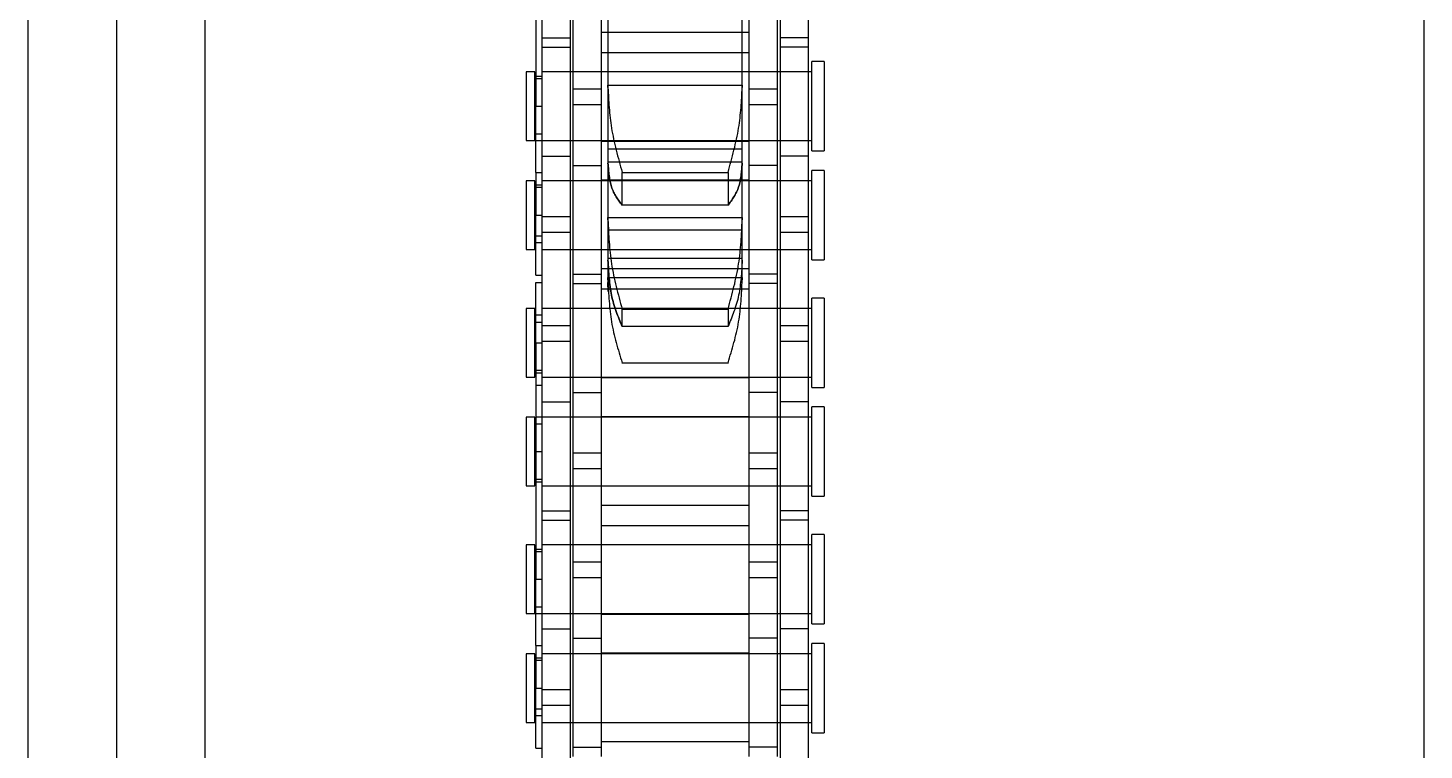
# Model space of a CAD drawing. Header units: metres. Extents: x 0 to 63075, y 0 to 44550.
# Drawn here: x 13894.7 to 13969.7, y 27908 to 27946.8 of the extents above; entities that cross this region are included whole.
import ezdxf

# ---------------------------------------------------------------- set-up
doc = ezdxf.new("R2010")
doc.units = ezdxf.units.M
doc.header["$LTSCALE"] = 75
doc.linetypes.add('HIDDEN2', pattern=[4.7625, 3.175, -1.5875])
for name, color, linetype in [('SDM', 7, 'Continuous'), ('SL4', 4, 'Continuous'), ('ST1', 7, 'HIDDEN2')]:
    doc.layers.add(name, color=color, linetype=linetype)

# ---------------------------------------------------------------- blocks, each defined once
blk = doc.blocks.new('A$Cb6dca9d5')
at = {"layer": 'SL4'}
for p, q in [((48.235, 2334.737), (48.235, 1009.762)), ((57.76, 1009.762), (57.76, 2334.737)), ((123.235, 1009.762), (123.235, 2334.737))]:
    blk.add_line(p, q, dxfattribs=at)
at = {"layer": 'ST1'}
for p, q in [((52.998, 2334.737), (52.998, 1009.762)), ((57.76, 1009.762), (57.76, 2334.737)), ((75.511, 1215.477), (75.511, 1202.777)), ((75.843, 1212.302), (75.843, 1205.952)), ((77.363, 1212.302), (77.363, 1205.952)), ((88.637, 1212.302), (88.637, 1205.952)), ((90.157, 1212.302), (90.157, 1205.952)), ((77.515, 1208.697), (77.515, 1199.602)), ((79.035, 1208.697), (79.035, 1199.602)), ((79.395, 1208.446), (79.395, 1203.901)), ((86.605, 1203.901), (86.605, 1208.446)), ((86.965, 1208.697), (86.965, 1199.602)), ((88.485, 1208.697), (88.485, 1199.602)), ((75.843, 1206.454), (77.363, 1206.454)), ((86.965, 1206.737), (79.035, 1206.737)), ((90.157, 1206.454), (88.637, 1206.454)), ((75.843, 1205.952), (77.363, 1205.952)), ((75.843, 1205.952), (75.843, 1196.857)), ((77.363, 1205.952), (77.363, 1196.857)), ((79.035, 1205.669), (86.965, 1205.669)), ((90.157, 1205.952), (88.637, 1205.952)), ((88.637, 1205.952), (88.637, 1196.857)), ((90.157, 1205.952), (90.157, 1196.857)), ((75, 1204.622), (75, 1200.932)), ((75.474, 1204.622), (75, 1204.622)), ((75.474, 1200.932), (75.474, 1204.622)), ((77.363, 1204.622), (75.843, 1204.622)), ((90.342, 1204.622), (75.843, 1204.622)), ((79.035, 1204.622), (77.515, 1204.622)), ((86.965, 1204.622), (79.035, 1204.622)), ((88.485, 1204.622), (86.965, 1204.622)), ((90.157, 1204.622), (88.637, 1204.622)), ((90.342, 1200.378), (90.342, 1205.175)), ((91, 1205.175), (90.342, 1205.175)), ((91, 1205.175), (91, 1200.378)), ((75.843, 1204.253), (75.474, 1204.253)), ((75.511, 1204.396), (75.843, 1204.396)), ((79.395, 1203.901), (86.605, 1203.901)), ((79.395, 1203.901), (79.395, 1203.785)), ((79.395, 1203.785), (79.395, 1203.901)), ((79.395, 1203.785), (79.395, 1199.717)), ((86.605, 1203.785), (86.605, 1203.901)), ((86.605, 1203.901), (86.605, 1203.785)), ((86.605, 1199.717), (86.605, 1203.785)), ((77.515, 1203.709), (79.035, 1203.709)), ((86.965, 1203.709), (88.485, 1203.709)), ((75.511, 1202.777), (75.843, 1202.777)), ((75.511, 1199.225), (75.511, 1202.777)), ((79.035, 1202.849), (77.515, 1202.849)), ((88.485, 1202.849), (86.965, 1202.849)), ((75, 1200.932), (75.474, 1200.932)), ((75.474, 1201.301), (75.843, 1201.301)), ((75.511, 1200.932), (77.363, 1200.932)), ((75.843, 1200.932), (90.342, 1200.932)), ((77.515, 1200.932), (79.035, 1200.932)), ((79.035, 1200.932), (86.965, 1200.932)), ((86.965, 1200.889), (79.035, 1200.889)), ((86.965, 1200.932), (88.485, 1200.932)), ((88.637, 1200.932), (90.157, 1200.932)), ((75.843, 1200.104), (77.363, 1200.104)), ((86.605, 1200.464), (79.395, 1200.464)), ((90.157, 1200.104), (88.637, 1200.104)), ((90.342, 1200.378), (91, 1200.378)), ((77.515, 1199.602), (79.035, 1199.602)), ((77.515, 1199.602), (77.515, 1193.252)), ((79.035, 1199.602), (79.035, 1193.252)), ((79.395, 1199.795), (86.605, 1199.795)), ((79.395, 1199.717), (79.395, 1196.803)), ((86.605, 1196.803), (86.605, 1199.717)), ((88.485, 1199.602), (86.965, 1199.602)), ((86.965, 1199.602), (86.965, 1193.252)), ((88.485, 1199.602), (88.485, 1193.252)), ((90.342, 1194.53), (90.342, 1199.327)), ((91, 1199.327), (90.342, 1199.327)), ((91, 1199.327), (91, 1194.53)), ((75, 1198.774), (75, 1195.084)), ((75.474, 1198.774), (75, 1198.774)), ((75.474, 1195.084), (75.474, 1198.774)), ((75.511, 1199.225), (75.511, 1196.929)), ((75.511, 1199.225), (75.843, 1199.225)), ((75.511, 1198.548), (75.843, 1198.548)), ((77.363, 1198.774), (75.843, 1198.774)), ((90.342, 1198.774), (75.843, 1198.774)), ((79.035, 1198.774), (77.515, 1198.774)), ((79.035, 1198.817), (86.965, 1198.817)), ((86.965, 1198.774), (79.035, 1198.774)), ((80.157, 1199.224), (85.843, 1199.224)), ((80.157, 1197.461), (80.157, 1199.224)), ((85.843, 1199.224), (85.843, 1197.461)), ((88.485, 1198.774), (86.965, 1198.774)), ((90.157, 1198.774), (88.637, 1198.774)), ((75.843, 1198.405), (75.474, 1198.405)), ((85.843, 1197.461), (80.157, 1197.461)), ((75.511, 1196.929), (75.843, 1196.929)), ((75.511, 1193.698), (75.511, 1196.929)), ((75.843, 1196.857), (75.843, 1195.997)), ((75.843, 1196.857), (77.363, 1196.857)), ((77.363, 1196.857), (77.363, 1195.997)), ((79.395, 1196.803), (86.605, 1196.803)), ((79.395, 1196.803), (79.395, 1196.675)), ((79.395, 1196.675), (79.395, 1196.803)), ((79.395, 1196.675), (79.395, 1194.51)), ((86.605, 1196.675), (86.605, 1196.803)), ((86.605, 1196.803), (86.605, 1196.675)), ((86.605, 1194.51), (86.605, 1196.675)), ((88.637, 1196.857), (88.637, 1195.997)), ((88.637, 1196.857), (90.157, 1196.857)), ((90.157, 1196.857), (90.157, 1195.997)), ((75.511, 1195.822), (75.843, 1195.822)), ((75.843, 1195.997), (75.843, 1186.902)), ((77.363, 1195.997), (75.843, 1195.997)), ((77.363, 1195.997), (77.363, 1186.902)), ((86.605, 1196.117), (79.395, 1196.117)), ((88.637, 1195.997), (88.637, 1186.902)), ((90.157, 1195.997), (88.637, 1195.997)), ((90.157, 1195.997), (90.157, 1186.902)), ((75, 1195.084), (75.474, 1195.084)), ((75.474, 1195.453), (75.843, 1195.453)), ((75.843, 1195.084), (77.363, 1195.084)), ((75.843, 1195.084), (90.342, 1195.084)), ((77.515, 1195.084), (79.035, 1195.084)), ((79.035, 1195.084), (86.965, 1195.084)), ((86.965, 1195.084), (88.485, 1195.084)), ((88.637, 1195.084), (90.157, 1195.084)), ((86.965, 1194.037), (79.035, 1194.037)), ((79.395, 1194.619), (86.605, 1194.619)), ((79.395, 1194.51), (79.395, 1193.58)), ((86.605, 1193.58), (86.605, 1194.51)), ((90.342, 1194.53), (91, 1194.53)), ((75.511, 1193.698), (75.843, 1193.698)), ((75.511, 1193.308), (75.843, 1193.308)), ((75.511, 1190.077), (75.511, 1193.308)), ((77.515, 1193.754), (79.035, 1193.754)), ((77.515, 1193.252), (79.035, 1193.252)), ((77.515, 1193.252), (77.515, 1184.157)), ((79.035, 1193.252), (79.035, 1184.157)), ((79.395, 1193.58), (86.605, 1193.58)), ((79.395, 1193.58), (79.395, 1193.453)), ((79.395, 1193.453), (79.395, 1193.58)), ((79.395, 1193.453), (79.395, 1193.313)), ((79.404, 1192.833), (79.395, 1193.313)), ((86.605, 1193.453), (86.605, 1193.58)), ((86.605, 1193.58), (86.605, 1193.453)), ((86.605, 1193.313), (86.605, 1193.453)), ((88.485, 1193.754), (86.965, 1193.754)), ((88.485, 1193.252), (86.965, 1193.252)), ((86.965, 1193.252), (86.965, 1184.157)), ((88.485, 1193.252), (88.485, 1184.157)), ((79.035, 1192.969), (86.965, 1192.969)), ((75, 1191.922), (75, 1188.232)), ((75.474, 1191.922), (75, 1191.922)), ((75.474, 1188.232), (75.474, 1191.922)), ((77.363, 1191.922), (75.843, 1191.922)), ((90.342, 1191.922), (75.843, 1191.922)), ((79.035, 1191.922), (77.515, 1191.922)), ((86.965, 1191.922), (79.035, 1191.922)), ((80.157, 1191.88), (85.843, 1191.88)), ((80.157, 1190.942), (80.157, 1191.88)), ((85.843, 1191.88), (85.843, 1190.942)), ((88.485, 1191.922), (86.965, 1191.922)), ((90.157, 1191.922), (88.637, 1191.922)), ((90.342, 1187.678), (90.342, 1192.475)), ((91, 1192.475), (90.342, 1192.475)), ((91, 1192.475), (91, 1187.678)), ((75.843, 1191.553), (75.474, 1191.553)), ((75.511, 1191.184), (75.843, 1191.184)), ((75.843, 1191.009), (77.363, 1191.009)), ((88.637, 1191.009), (90.157, 1191.009)), ((85.843, 1190.942), (80.157, 1190.942)), ((75.511, 1190.077), (75.511, 1177.377)), ((75.511, 1190.077), (75.843, 1190.077)), ((77.363, 1190.149), (75.843, 1190.149)), ((90.157, 1190.149), (88.637, 1190.149)), ((80.157, 1189.004), (85.843, 1189.004)), ((80.157, 1188.98), (80.157, 1189.004)), ((85.843, 1188.98), (80.157, 1188.98)), ((85.843, 1189.004), (85.843, 1188.98)), ((75, 1188.232), (75.474, 1188.232)), ((75.474, 1188.601), (75.843, 1188.601)), ((75.511, 1188.458), (75.843, 1188.458)), ((75.843, 1188.232), (77.363, 1188.232)), ((75.843, 1188.232), (90.342, 1188.232)), ((77.515, 1188.232), (79.035, 1188.232)), ((79.035, 1188.232), (86.965, 1188.232)), ((86.965, 1188.189), (79.035, 1188.189)), ((86.965, 1188.232), (88.485, 1188.232)), ((88.637, 1188.232), (90.157, 1188.232)), ((75.843, 1187.781), (75.511, 1187.781)), ((77.515, 1187.404), (79.035, 1187.404)), ((88.485, 1187.404), (86.965, 1187.404)), ((90.342, 1187.678), (91, 1187.678)), ((75.843, 1186.902), (77.363, 1186.902)), ((75.843, 1186.902), (75.843, 1180.552)), ((77.363, 1186.902), (77.363, 1180.552)), ((90.157, 1186.902), (88.637, 1186.902)), ((88.637, 1186.902), (88.637, 1180.552)), ((90.157, 1186.902), (90.157, 1180.552)), ((90.342, 1181.83), (90.342, 1186.627)), ((91, 1186.627), (90.342, 1186.627)), ((91, 1186.627), (91, 1181.83)), ((75, 1186.074), (75, 1182.384)), ((75.474, 1186.074), (75, 1186.074)), ((75.474, 1182.384), (75.474, 1186.074)), ((77.363, 1186.074), (75.511, 1186.074)), ((90.342, 1186.074), (75.843, 1186.074)), ((79.035, 1186.074), (77.515, 1186.074)), ((79.035, 1186.117), (86.965, 1186.117)), ((86.965, 1186.074), (79.035, 1186.074)), ((88.485, 1186.074), (86.965, 1186.074)), ((90.157, 1186.074), (88.637, 1186.074)), ((75.843, 1185.705), (75.474, 1185.705)), ((75.511, 1184.229), (75.843, 1184.229)), ((77.515, 1184.157), (77.515, 1183.297)), ((77.515, 1184.157), (79.035, 1184.157)), ((79.035, 1184.157), (79.035, 1183.297)), ((86.965, 1184.157), (86.965, 1183.297)), ((86.965, 1184.157), (88.485, 1184.157)), ((88.485, 1184.157), (88.485, 1183.297)), ((75.474, 1182.753), (75.843, 1182.753)), ((77.515, 1183.297), (77.515, 1174.202)), ((79.035, 1183.297), (77.515, 1183.297)), ((79.035, 1183.297), (79.035, 1174.202)), ((86.965, 1183.297), (86.965, 1174.202)), ((88.485, 1183.297), (86.965, 1183.297)), ((88.485, 1183.297), (88.485, 1174.202)), ((75, 1182.384), (75.474, 1182.384)), ((75.511, 1182.61), (75.843, 1182.61)), ((75.843, 1182.384), (77.363, 1182.384)), ((75.843, 1182.384), (90.342, 1182.384)), ((77.515, 1182.384), (79.035, 1182.384)), ((79.035, 1182.384), (86.965, 1182.384)), ((86.965, 1182.384), (88.485, 1182.384)), ((88.637, 1182.384), (90.157, 1182.384)), ((86.965, 1181.337), (79.035, 1181.337)), ((90.342, 1181.83), (91, 1181.83)), ((75.843, 1181.054), (77.363, 1181.054)), ((75.843, 1180.552), (77.363, 1180.552)), ((75.843, 1180.552), (75.843, 1171.457)), ((77.363, 1180.552), (77.363, 1171.457)), ((90.157, 1181.054), (88.637, 1181.054)), ((90.157, 1180.552), (88.637, 1180.552)), ((88.637, 1180.552), (88.637, 1171.457)), ((90.157, 1180.552), (90.157, 1171.457)), ((79.035, 1180.269), (86.965, 1180.269)), ((90.342, 1174.978), (90.342, 1179.775)), ((91, 1179.775), (90.342, 1179.775)), ((91, 1179.775), (91, 1174.978)), ((75, 1179.222), (75, 1175.532)), ((75.474, 1179.222), (75, 1179.222)), ((75.474, 1175.532), (75.474, 1179.222)), ((77.363, 1179.222), (75.843, 1179.222)), ((90.342, 1179.222), (75.843, 1179.222)), ((79.035, 1179.222), (77.515, 1179.222)), ((86.965, 1179.222), (79.035, 1179.222)), ((88.485, 1179.222), (86.965, 1179.222)), ((90.157, 1179.222), (88.637, 1179.222)), ((75.843, 1178.853), (75.474, 1178.853)), ((75.511, 1178.996), (75.843, 1178.996)), ((77.515, 1178.309), (79.035, 1178.309)), ((86.965, 1178.309), (88.485, 1178.309)), ((75.511, 1177.377), (75.843, 1177.377)), ((75.511, 1173.825), (75.511, 1177.377)), ((79.035, 1177.449), (77.515, 1177.449)), ((88.485, 1177.449), (86.965, 1177.449)), ((75, 1175.532), (75.474, 1175.532)), ((75.474, 1175.901), (75.843, 1175.901)), ((75.511, 1175.532), (77.363, 1175.532)), ((75.843, 1175.532), (90.342, 1175.532)), ((77.515, 1175.532), (79.035, 1175.532)), ((79.035, 1175.532), (86.965, 1175.532)), ((86.965, 1175.489), (79.035, 1175.489)), ((86.965, 1175.532), (88.485, 1175.532)), ((88.637, 1175.532), (90.157, 1175.532)), ((75.843, 1174.704), (77.363, 1174.704)), ((90.157, 1174.704), (88.637, 1174.704)), ((90.342, 1174.978), (91, 1174.978)), ((75.511, 1173.825), (75.511, 1171.529)), ((75.511, 1173.825), (75.843, 1173.825)), ((77.515, 1174.202), (79.035, 1174.202)), ((77.515, 1174.202), (77.515, 1167.852)), ((79.035, 1174.202), (79.035, 1167.852)), ((88.485, 1174.202), (86.965, 1174.202)), ((86.965, 1174.202), (86.965, 1167.852)), ((88.485, 1174.202), (88.485, 1167.852)), ((90.342, 1169.13), (90.342, 1173.927)), ((91, 1173.927), (90.342, 1173.927)), ((91, 1173.927), (91, 1169.13)), ((75, 1173.374), (75, 1169.684)), ((75.474, 1173.374), (75, 1173.374)), ((75.474, 1169.684), (75.474, 1173.374)), ((75.843, 1173.005), (75.474, 1173.005)), ((75.511, 1173.148), (75.843, 1173.148)), ((77.363, 1173.374), (75.843, 1173.374)), ((90.342, 1173.374), (75.843, 1173.374)), ((79.035, 1173.374), (77.515, 1173.374)), ((79.035, 1173.417), (86.965, 1173.417)), ((86.965, 1173.374), (79.035, 1173.374)), ((88.485, 1173.374), (86.965, 1173.374)), ((90.157, 1173.374), (88.637, 1173.374)), ((75.511, 1171.529), (75.843, 1171.529)), ((75.511, 1168.298), (75.511, 1171.529)), ((75.843, 1171.457), (75.843, 1170.597)), ((75.843, 1171.457), (77.363, 1171.457)), ((77.363, 1171.457), (77.363, 1170.597)), ((88.637, 1171.457), (88.637, 1170.597)), ((88.637, 1171.457), (90.157, 1171.457)), ((90.157, 1171.457), (90.157, 1170.597)), ((75.474, 1170.053), (75.843, 1170.053)), ((75.511, 1170.422), (75.843, 1170.422)), ((75.843, 1170.597), (75.843, 1161.502)), ((77.363, 1170.597), (75.843, 1170.597)), ((77.363, 1170.597), (77.363, 1161.502)), ((88.637, 1170.597), (88.637, 1161.502)), ((90.157, 1170.597), (88.637, 1170.597)), ((90.157, 1170.597), (90.157, 1161.502)), ((75, 1169.684), (75.474, 1169.684)), ((75.843, 1169.684), (77.363, 1169.684)), ((75.843, 1169.684), (90.342, 1169.684)), ((77.515, 1169.684), (79.035, 1169.684)), ((79.035, 1169.684), (86.965, 1169.684)), ((86.965, 1169.684), (88.485, 1169.684)), ((88.637, 1169.684), (90.157, 1169.684)), ((86.965, 1168.637), (79.035, 1168.637)), ((90.342, 1169.13), (91, 1169.13)), ((75.511, 1168.298), (75.843, 1168.298)), ((77.515, 1168.354), (79.035, 1168.354)), ((88.485, 1168.354), (86.965, 1168.354))]:
    blk.add_line(p, q, dxfattribs=at)
for points, knots in [([(79.395, 1203.785), (79.43, 1203.064), (79.504, 1201.576), (79.935, 1200.024), (80.157, 1199.224)], [0, 0, 0, 0, 0.484736, 1, 1, 1, 1]), ([(85.843, 1199.224), (86.065, 1200.024), (86.496, 1201.576), (86.57, 1203.064), (86.605, 1203.785)], [0, 0, 0, 0, 0.515264, 1, 1, 1, 1]), ([(80.157, 1197.461), (79.935, 1197.757), (79.504, 1198.332), (79.43, 1199.264), (79.395, 1199.717)], [0, 0, 0, 0, 0.5152633, 1, 1, 1, 1]), ([(79.395, 1199.717), (79.43, 1199.264), (79.504, 1198.332), (79.935, 1197.757), (80.157, 1197.461)], [0, 0, 0, 0, 0.484737, 1, 1, 1, 1]), ([(86.605, 1199.717), (86.57, 1199.264), (86.496, 1198.332), (86.065, 1197.757), (85.843, 1197.461)], [0, 0, 0, 0, 0.4847365, 1, 1, 1, 1]), ([(85.843, 1197.461), (86.065, 1197.757), (86.496, 1198.332), (86.57, 1199.264), (86.605, 1199.717)], [0, 0, 0, 0, 0.515263, 1, 1, 1, 1]), ([(79.395, 1196.675), (79.43, 1195.883), (79.504, 1194.251), (79.935, 1192.686), (80.157, 1191.88)], [0, 0, 0, 0, 0.484722, 1, 1, 1, 1]), ([(85.843, 1191.88), (86.065, 1192.686), (86.496, 1194.251), (86.57, 1195.883), (86.605, 1196.675)], [0, 0, 0, 0, 0.515256, 1, 1, 1, 1]), ([(80.157, 1190.942), (79.935, 1191.48), (79.504, 1192.525), (79.43, 1193.862), (79.395, 1194.51)], [0, 0, 0, 0, 0.5152637, 1, 1, 1, 1]), ([(79.395, 1194.51), (79.43, 1193.862), (79.504, 1192.525), (79.935, 1191.48), (80.157, 1190.942)], [0, 0, 0, 0, 0.484736, 1, 1, 1, 1]), ([(86.605, 1194.51), (86.57, 1193.862), (86.496, 1192.525), (86.065, 1191.48), (85.843, 1190.942)], [0, 0, 0, 0, 0.484736, 1, 1, 1, 1]), ([(79.395, 1193.453), (79.43, 1192.688), (79.504, 1191.107), (79.935, 1189.719), (80.157, 1189.004)], [0, 0, 0, 0, 0.4847248, 1, 1, 1, 1]), ([(85.843, 1189.004), (86.065, 1189.719), (86.496, 1191.107), (86.57, 1192.687), (86.605, 1193.453)], [0, 0, 0, 0, 0.515254, 1, 1, 1, 1])]:
    blk.add_open_spline(points, degree=3, knots=knots, dxfattribs=at)

msp = doc.modelspace()

# ---------------------------------------------------------------- block references
at = {"layer": 'SDM'}
msp.add_blockref('A$Cb6dca9d5', (13846.469, 26739.769), dxfattribs=at)

doc.saveas('drawing.dxf')
